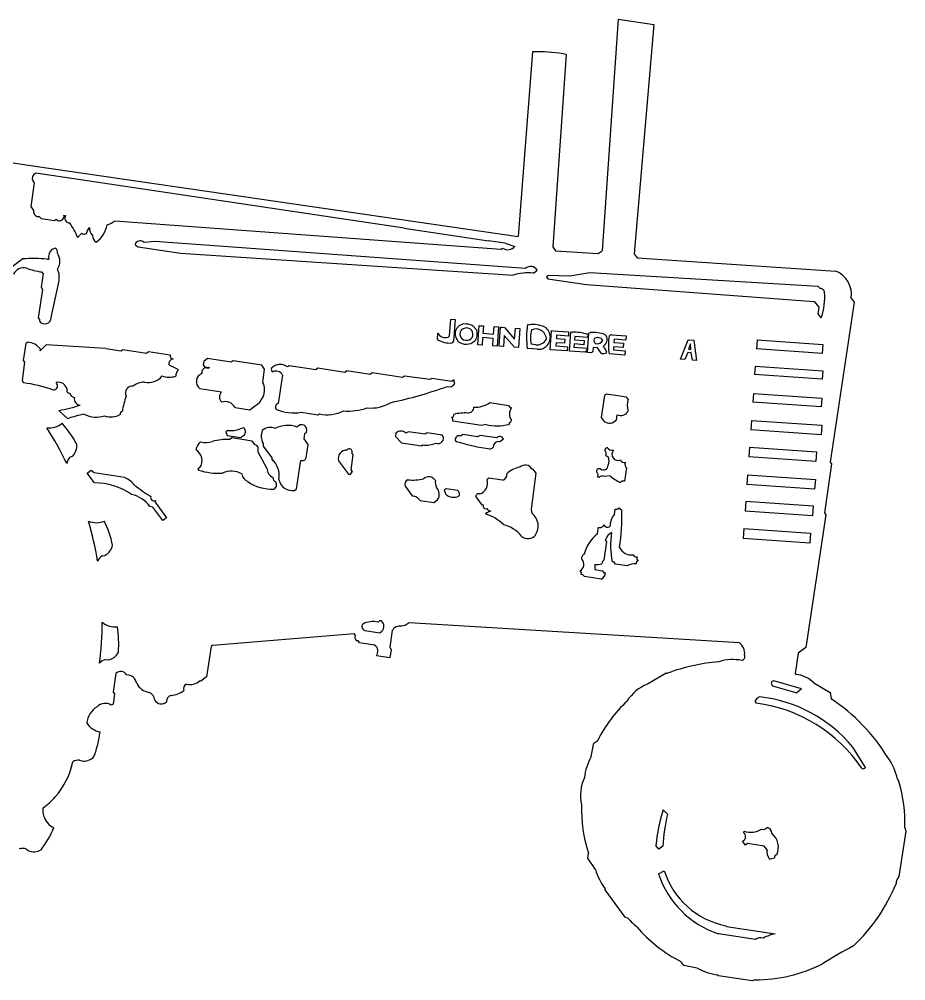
# Model space of a CAD drawing. Extents: x 0.1 to 25, y 0.1 to 17.9.
# Drawn here: x 10.63 to 24.96, y 0.33 to 15.87 of the extents above; entities that cross this region are included whole.
import ezdxf

# ---------------------------------------------------------------- set-up
doc = ezdxf.new("R2010")
doc.units = 0
doc.header["$MEASUREMENT"] = 0
doc.linetypes.add('SOLID', pattern=[0])
doc.layers.add('1', color=1, linetype='SOLID')

msp = doc.modelspace()

# ---------------------------------------------------------------- linework, layer by layer
at = {"layer": '1', "color": 0, "linetype": 'SOLID'}
for p, q in [((20.305238, 15.87378), (20.046595, 12.132204)), ((20.305238, 15.87378), (20.886074, 15.787034)), ((20.886074, 15.787034), (20.568046, 12.08189)), ((18.924666, 15.344722), (18.690935, 12.362228)), ((18.998872, 15.346965), (18.924666, 15.344723)), ((19.469527, 15.301204), (19.250206, 12.196012)), ((8.7621, 13.817495), (10.883158, 13.500724)), ((10.893822, 13.387562), (10.862833, 13.364626)), ((10.883158, 13.500723), (18.690935, 12.362228)), ((16.848706, 12.498226), (10.893822, 13.387562)), ((10.866193, 13.228929), (10.813479, 12.849593)), ((10.813479, 12.849593), (10.859675, 12.781003)), ((10.859675, 12.781003), (10.855648, 12.754041)), ((10.95031, 12.684775), (10.983517, 12.652252)), ((10.983517, 12.652252), (11.196651, 12.620421)), ((11.196651, 12.620421), (11.223212, 12.640081)), ((11.348854, 12.707946), (11.375817, 12.703919)), ((18.410364, 12.15343), (12.173315, 12.612381)), ((11.727483, 12.45714), (11.763782, 12.506846)), ((16.848706, 12.498225), (18.21353, 12.294395)), ((12.818226, 12.279507), (12.645145, 12.264963)), ((18.809185, 11.844479), (12.818226, 12.279507)), ((18.480587, 12.254511), (18.21353, 12.294395)), ((11.212535, 12.173088), (11.154583, 12.154179)), ((12.50483, 12.257041), (12.500803, 12.230079)), ((12.500803, 12.230079), (12.550702, 12.195062)), ((12.550702, 12.195062), (13.231186, 12.093435)), ((18.410363, 12.153431), (18.437118, 12.174373)), ((18.480588, 12.254512), (18.639622, 12.203208)), ((19.250206, 12.196012), (19.297169, 12.132558)), ((19.29717, 12.132558), (19.984617, 12.086331)), ((19.984617, 12.08633), (20.046594, 12.132204)), ((10.686732, 12.000913), (10.468331, 11.839269)), ((13.231186, 12.093435), (18.607824, 11.735419)), ((20.568047, 12.08189), (20.613919, 12.019912)), ((20.613919, 12.019912), (23.823778, 11.804359)), ((11.270506, 11.761471), (11.246002, 11.834696)), ((18.937229, 11.770229), (18.999207, 11.8161)), ((11.012718, 11.757967), (10.980888, 11.544835)), ((10.988499, 11.789148), (11.012718, 11.757967)), ((11.269939, 11.643424), (11.270506, 11.761471)), ((19.181176, 11.733796), (19.149995, 11.709575)), ((19.149995, 11.709575), (19.172931, 11.678587)), ((19.172931, 11.678587), (19.798206, 11.585204)), ((19.527363, 11.722784), (19.181176, 11.733796)), ((19.849535, 11.774432), (19.527364, 11.722784)), ((23.542396, 11.554992), (19.849535, 11.774432)), ((11.00229, 11.503574), (10.934027, 11.046493)), ((10.980888, 11.544835), (11.00229, 11.503574)), ((11.142833, 11.055999), (11.269939, 11.643424)), ((19.798206, 11.585205), (23.477527, 11.313978)), ((23.575412, 11.521185), (23.542396, 11.554991)), ((24.074339, 11.363981), (24.120017, 11.300718)), ((23.477526, 11.313978), (23.552561, 11.218769)), ((23.552561, 11.218769), (23.536454, 11.110917)), ((24.120017, 11.300718), (23.734216, 8.717443)), ((10.934027, 11.046493), (10.954971, 11.01974)), ((23.536454, 11.110917), (23.582134, 11.047654)), ((23.582134, 11.047654), (23.597083, 11.059861)), ((10.954971, 11.01974), (10.953703, 10.993678)), ((17.579027, 10.758488), (17.600664, 11.024891)), ((17.600664, 11.024891), (17.670331, 11.019718)), ((17.670331, 11.019718), (17.645495, 10.664541)), ((17.954657, 10.92571), (18.02203, 10.85137)), ((18.039685, 10.613267), (18.06134, 10.922949)), ((18.06134, 10.922949), (18.08735, 10.92113)), ((18.08735, 10.92113), (18.13043, 10.918118)), ((18.13043, 10.918118), (18.122018, 10.797821)), ((18.293521, 10.785829), (18.301933, 10.906125)), ((18.301933, 10.906125), (18.371022, 10.901294)), ((18.371022, 10.901294), (18.349367, 10.591612)), ((18.384318, 10.589168), (18.405973, 10.89885)), ((18.405973, 10.89885), (18.431171, 10.897088)), ((18.431171, 10.897088), (18.469373, 10.894417)), ((18.469373, 10.894417), (18.634246, 10.705839)), ((18.634246, 10.705839), (18.646566, 10.882026)), ((18.646566, 10.882026), (18.715656, 10.877195)), ((18.840783, 10.937872), (18.866793, 10.936053)), ((17.38812, 10.698345), (17.395072, 10.797771)), ((18.117186, 10.728732), (18.108774, 10.608436)), ((18.28869, 10.716739), (18.117186, 10.728732)), ((18.122018, 10.797821), (18.293521, 10.785829)), ((18.464985, 10.761587), (18.452595, 10.584393)), ((18.629788, 10.572003), (18.464985, 10.761587)), ((18.715656, 10.877195), (18.694001, 10.567513)), ((18.912319, 10.858707), (18.94372, 10.864528)), ((19.210138, 10.531421), (19.231793, 10.841103)), ((19.231793, 10.841103), (19.257803, 10.839284)), ((19.257803, 10.839284), (19.507337, 10.821835)), ((19.313177, 10.766802), (19.309539, 10.714782)), ((19.502562, 10.753559), (19.313177, 10.766802)), ((19.507337, 10.821835), (19.502562, 10.753559)), ((19.51982, 10.509766), (19.541475, 10.819448)), ((19.541475, 10.819448), (19.567485, 10.817629)), ((19.60579, 10.74634), (19.602152, 10.69432)), ((19.812245, 10.731904), (19.60579, 10.74634)), ((19.815484, 10.778234), (19.812245, 10.731904)), ((19.812433, 10.489304), (19.834088, 10.798986)), ((19.834088, 10.798986), (19.86122, 10.813211)), ((20.204731, 10.773068), (20.437196, 10.756813)), ((20.437196, 10.756813), (20.432422, 10.688537)), ((10.732927, 10.631566), (10.692276, 10.359372)), ((10.763917, 10.654502), (10.732927, 10.631566)), ((11.063073, 10.609824), (10.964793, 10.514244)), ((12.025478, 10.550097), (11.063073, 10.609824)), ((18.108774, 10.608436), (18.039685, 10.613267)), ((18.280278, 10.596443), (18.28869, 10.716739)), ((18.349367, 10.591612), (18.280278, 10.596443)), ((18.452595, 10.584393), (18.384318, 10.589168)), ((18.694001, 10.567513), (18.629788, 10.572003)), ((18.975515, 10.610259), (18.903837, 10.622311)), ((19.304708, 10.645692), (19.301127, 10.594485)), ((19.301127, 10.594485), (19.490513, 10.581242)), ((19.442074, 10.636087), (19.304708, 10.645692)), ((19.309539, 10.714782), (19.446905, 10.705176)), ((19.446905, 10.705176), (19.442074, 10.636087)), ((19.490513, 10.581242), (19.485682, 10.512153)), ((19.597321, 10.625231), (19.59374, 10.574024)), ((19.59374, 10.574024), (19.800195, 10.559587)), ((19.752568, 10.614375), (19.597321, 10.625231)), ((19.602152, 10.69432), (19.7574, 10.683464)), ((19.7574, 10.683464), (19.752568, 10.614375)), ((19.904568, 10.568746), (19.900183, 10.506038)), ((19.972871, 10.56397), (19.904568, 10.568746)), ((20.079189, 10.601337), (20.064933, 10.584364)), ((20.234567, 10.58067), (20.230986, 10.529463)), ((20.389002, 10.569871), (20.234567, 10.58067)), ((20.243036, 10.70178), (20.239398, 10.64976)), ((20.239398, 10.64976), (20.393833, 10.63896)), ((20.432422, 10.688537), (20.243036, 10.70178)), ((20.393833, 10.63896), (20.389002, 10.569871)), ((21.316548, 10.379267), (21.4399, 10.694197)), ((21.4399, 10.694198), (21.529135, 10.687251)), ((21.476399, 10.630183), (21.446857, 10.541115)), ((21.482711, 10.538607), (21.476399, 10.630182)), ((21.529136, 10.687251), (21.575516, 10.360447)), ((22.553286, 10.691929), (22.543105, 10.546336)), ((10.964793, 10.514244), (10.96882, 10.541207)), ((12.025478, 10.550097), (12.271971, 10.513284)), ((12.271971, 10.513284), (12.302961, 10.53622)), ((12.302961, 10.53622), (12.684289, 10.479271)), ((12.684289, 10.479271), (12.715278, 10.502207)), ((12.715278, 10.502207), (13.06836, 10.449475)), ((13.06836, 10.449475), (13.064333, 10.422513)), ((13.064333, 10.422513), (13.073204, 10.402812)), ((19.00007, 10.543687), (18.836502, 10.555125)), ((19.485682, 10.512153), (19.210138, 10.531421)), ((19.773418, 10.492032), (19.51982, 10.509766)), ((19.876645, 10.484814), (19.812433, 10.489304)), ((19.900183, 10.506038), (19.876645, 10.484814)), ((20.03677, 10.473617), (19.972871, 10.56397)), ((20.415541, 10.447131), (20.161943, 10.464864)), ((20.230986, 10.529463), (20.420372, 10.51622)), ((20.420372, 10.51622), (20.415541, 10.447131)), ((21.434537, 10.486166), (21.385748, 10.374423)), ((21.486561, 10.482528), (21.434537, 10.486165)), ((21.446857, 10.541114), (21.482712, 10.538607)), ((21.510136, 10.365019), (21.486561, 10.482528)), ((10.711935, 10.332809), (10.671301, 10.034361)), ((10.692276, 10.359372), (10.711935, 10.332809)), ((13.608721, 10.341211), (13.600668, 10.287286)), ((13.600668, 10.287286), (13.623604, 10.256296)), ((13.670892, 10.388365), (13.608721, 10.341211)), ((13.623604, 10.256296), (13.704491, 10.244215)), ((14.05222, 10.331416), (13.670892, 10.388365)), ((14.083209, 10.354353), (14.05222, 10.331416)), ((14.545426, 10.285323), (14.083209, 10.354353)), ((14.590339, 10.216924), (14.545426, 10.285323)), ((14.988733, 10.274244), (14.960886, 10.254776)), ((15.422703, 10.209432), (14.988733, 10.274244)), ((21.385749, 10.374423), (21.316548, 10.379267)), ((21.575517, 10.360447), (21.510135, 10.365019)), ((22.523718, 10.269081), (22.514086, 10.131338)), ((13.704491, 10.244215), (13.682932, 10.231685)), ((14.561977, 10.000648), (14.590339, 10.216924)), ((14.882208, 10.123457), (14.813178, 9.66124)), ((15.454975, 10.232177), (15.422703, 10.209432)), ((15.89023, 10.167173), (15.454975, 10.232177)), ((15.921219, 10.190109), (15.89023, 10.167173)), ((16.301263, 10.133351), (15.921219, 10.190109)), ((16.332444, 10.157571), (16.301263, 10.133351)), ((16.822906, 10.084323), (16.332444, 10.157571)), ((16.853896, 10.107259), (16.822906, 10.084323)), ((17.265331, 10.049749), (16.853896, 10.107259)), ((10.671301, 10.034361), (10.693469, 9.998236)), ((11.234606, 9.983049), (11.223167, 10.003132)), ((14.581636, 9.974084), (14.561977, 10.000648)), ((17.298313, 10.068451), (17.265331, 10.049749)), ((17.619296, 10.020514), (17.298313, 10.068451)), ((17.650286, 10.043449), (17.619296, 10.020514)), ((17.669195, 9.985497), (17.650286, 10.043449)), ((13.543718, 9.905956), (13.896799, 9.853225)), ((20.0868, 9.791135), (20.034069, 9.438052)), ((20.11779, 9.814071), (20.0868, 9.791135)), ((20.443909, 9.765366), (20.11779, 9.814071)), ((22.49275, 9.826221), (22.482981, 9.686514)), ((18.234912, 9.677873), (18.534068, 9.633195)), ((20.466843, 9.734377), (20.443909, 9.765366)), ((14.114762, 9.598849), (14.353573, 9.563184)), ((14.353573, 9.563184), (14.431784, 9.62107)), ((15.182234, 9.522118), (15.453146, 9.481659)), ((15.453146, 9.481659), (15.477847, 9.497659)), ((17.648988, 9.463486), (17.651347, 9.488073)), ((18.534068, 9.633195), (18.557002, 9.602206)), ((18.557002, 9.602206), (18.583965, 9.598179)), ((20.279299, 9.401428), (20.29138, 9.482316)), ((17.614856, 9.437082), (17.635841, 9.445762)), ((17.63348, 9.421175), (17.614856, 9.437082)), ((17.635048, 9.378938), (17.63348, 9.421175)), ((18.097263, 9.309908), (17.635048, 9.378938)), ((17.635841, 9.445762), (17.648988, 9.463486)), ((18.547532, 9.354232), (18.543314, 9.325986)), ((20.034069, 9.438052), (20.079749, 9.37479)), ((22.46229, 9.39062), (22.45156, 9.237178)), ((13.997467, 9.226533), (13.966477, 9.203597)), ((13.966477, 9.203597), (13.985387, 9.145646)), ((14.254971, 9.272081), (14.195735, 9.253364)), ((15.232577, 9.094578), (15.24138, 9.179892)), ((15.24138, 9.179892), (15.27237, 9.202828)), ((16.715836, 9.182826), (16.70759, 9.127616)), ((16.919047, 9.207605), (16.877786, 9.186203)), ((17.186107, 9.167721), (16.919047, 9.207605)), ((17.222232, 9.189889), (17.186107, 9.167721)), ((17.462327, 9.154032), (17.222232, 9.189889)), ((18.172617, 9.322282), (18.097263, 9.309908)), ((13.985387, 9.145646), (14.203655, 9.113048)), ((14.06353, 9.106411), (14.03235, 9.082191)), ((14.392927, 9.05328), (14.06353, 9.106411)), ((14.203655, 9.113048), (14.265634, 9.158919)), ((14.440466, 8.993677), (14.392927, 9.05328)), ((14.567483, 9.018022), (14.571427, 8.974118)), ((15.298433, 8.999426), (15.232577, 9.094578)), ((16.70759, 9.127616), (16.804644, 9.03043)), ((16.804644, 9.03043), (17.130765, 8.981726)), ((17.671258, 9.067702), (17.69502, 9.051027)), ((17.796691, 9.160538), (17.769938, 9.139594)), ((18.035503, 9.124872), (17.796691, 9.160538)), ((18.078049, 9.146081), (18.035503, 9.124872)), ((18.343821, 9.106389), (18.078049, 9.146081)), ((18.390787, 9.042935), (18.452957, 9.09009)), ((14.469612, 8.986699), (14.440466, 8.993677)), ((14.486513, 8.959236), (14.469612, 8.986699)), ((14.488364, 8.874955), (14.486513, 8.959236)), ((14.629557, 8.616293), (14.488364, 8.874955)), ((14.571427, 8.974118), (14.710134, 8.786707)), ((15.266794, 8.787577), (15.298433, 8.999426)), ((16.02479, 8.835819), (16.007124, 8.858146)), ((17.130765, 8.981726), (17.148473, 8.994832)), ((22.431871, 8.955607), (22.420976, 8.799811)), ((14.710134, 8.786707), (14.708543, 8.767255)), ((15.107347, 8.282423), (15.176377, 8.744639)), ((15.786963, 8.737456), (15.948606, 8.519054)), ((15.992211, 8.591296), (16.02479, 8.835819)), ((20.146424, 8.80174), (20.107773, 8.815388)), ((23.734216, 8.717443), (23.758435, 8.686262)), ((11.726267, 8.537984), (11.78953, 8.583664)), ((11.78953, 8.583664), (11.839429, 8.548648)), ((11.839429, 8.548648), (12.328607, 8.475591)), ((13.546976, 8.627027), (13.515986, 8.604091)), ((13.515986, 8.604091), (13.526717, 8.588049)), ((15.976853, 8.514835), (16.011869, 8.564734)), ((16.011869, 8.564734), (15.992211, 8.591296)), ((18.936368, 8.600498), (18.913258, 8.60395)), ((18.98224, 8.538519), (18.936368, 8.600498)), ((20.439762, 8.621423), (20.407931, 8.40829)), ((23.758435, 8.686262), (23.640701, 7.897926)), ((11.842039, 8.381562), (11.726267, 8.537984)), ((12.328607, 8.475591), (12.339529, 8.460835)), ((14.742852, 8.416925), (14.731071, 8.469875)), ((15.948606, 8.519054), (15.976853, 8.514835)), ((18.21926, 8.456894), (18.18827, 8.433958)), ((18.437528, 8.424297), (18.21926, 8.456894)), ((18.904363, 7.955556), (18.98224, 8.538519)), ((19.998356, 8.469458), (19.972677, 8.473293)), ((20.177151, 8.495991), (20.085839, 8.483957)), ((22.40093, 8.513138), (22.390008, 8.35695)), ((15.076358, 8.259487), (15.107347, 8.282423)), ((16.866078, 8.325593), (16.980564, 8.169362)), ((17.526561, 8.283393), (17.495571, 8.260457)), ((17.495571, 8.260457), (17.514289, 8.201221)), ((17.716583, 8.255014), (17.526561, 8.283393)), ((12.828318, 8.095133), (12.824291, 8.068169)), ((16.980564, 8.169362), (17.007527, 8.165335)), ((17.108608, 8.095112), (17.326877, 8.062515)), ((17.326877, 8.062515), (17.388856, 8.108386)), ((18.007496, 8.155128), (18.100523, 8.030978)), ((22.371074, 8.086171), (22.359795, 7.924881)), ((12.788332, 7.985598), (12.734983, 7.997503)), ((12.9467, 7.771624), (12.788332, 7.985598)), ((12.824291, 8.068169), (13.008678, 7.817496)), ((18.100523, 8.030978), (18.127486, 8.026951)), ((18.127486, 8.026951), (18.123267, 7.998704)), ((18.916219, 7.88553), (18.904363, 7.955556)), ((20.245933, 7.877266), (20.258013, 7.958155)), ((20.315965, 7.977064), (20.367147, 7.941856)), ((13.008678, 7.817496), (12.9467, 7.771624)), ((23.663637, 7.866937), (23.342839, 5.718915)), ((23.640701, 7.897926), (23.663637, 7.866937)), ((19.97474, 7.555498), (19.991039, 7.664633)), ((22.340298, 7.646057), (22.32891, 7.483197)), ((20.138217, 7.531739), (20.098758, 7.454284)), ((20.201255, 7.578109), (20.138217, 7.531739)), ((20.118417, 7.427722), (20.077782, 7.129275)), ((20.098758, 7.454284), (20.118417, 7.427722)), ((19.930916, 7.059966), (19.930689, 6.979296)), ((20.05398, 7.110516), (20.041809, 7.072956)), ((20.077782, 7.129275), (20.05398, 7.110516)), ((20.241359, 7.099595), (20.213113, 7.103813)), ((20.264103, 7.067322), (20.241359, 7.099595)), ((20.454125, 7.038943), (20.264103, 7.067322)), ((19.714273, 6.927612), (19.691337, 6.958601)), ((19.710247, 6.900649), (19.714273, 6.927612)), ((19.737208, 6.896622), (19.710247, 6.900649)), ((19.761428, 6.865441), (19.737208, 6.896622)), ((20.032337, 6.824982), (19.761428, 6.865441)), ((19.930689, 6.979296), (20.052662, 6.96108)), ((20.052662, 6.96108), (20.076692, 6.928614)), ((20.076692, 6.928614), (20.103654, 6.924588)), ((16.863345, 6.074942), (16.809112, 6.063353)), ((16.93046, 6.120047), (16.863345, 6.074942)), ((16.061321, 5.916456), (16.038385, 5.947445)), ((16.211118, 5.996423), (16.456351, 5.959799)), ((16.456351, 5.959799), (16.487338, 5.982735)), ((16.65574, 5.994378), (16.615856, 5.72732)), ((13.758071, 5.760347), (13.727083, 5.73741)), ((16.102974, 5.82623), (16.076012, 5.830257)), ((16.12591, 5.795241), (16.102974, 5.82623)), ((16.371143, 5.758616), (16.12591, 5.795241)), ((13.727083, 5.73741), (13.653834, 5.246948)), ((16.615856, 5.72732), (16.638542, 5.685867)), ((16.638542, 5.685867), (16.618984, 5.554906)), ((23.217408, 5.626079), (23.168704, 5.29996)), ((23.342839, 5.718915), (23.217408, 5.626079)), ((16.618984, 5.554906), (16.400714, 5.587504)), ((12.187624, 5.299224), (12.142946, 5.000066)), ((21.085139, 5.305302), (20.780344, 5.127685)), ((21.085139, 5.305302), (21.106255, 5.306087)), ((23.168704, 5.29996), (23.180908, 5.285011)), ((13.559582, 5.178331), (13.546742, 5.180249)), ((13.653834, 5.246948), (13.559582, 5.178331)), ((22.782548, 5.136563), (22.800948, 5.102683)), ((23.272645, 5.049662), (22.824537, 5.182347)), ((23.469019, 5.14879), (23.734418, 4.992336)), ((12.142946, 5.000066), (12.167165, 4.968886)), ((22.800948, 5.102683), (23.196777, 4.985478)), ((23.272646, 5.049662), (23.196776, 4.985478)), ((23.734418, 4.992336), (23.752436, 4.889534)), ((12.167165, 4.968886), (12.142813, 4.805826)), ((22.556228, 4.903279), (22.517535, 4.854678)), ((22.517535, 4.854678), (22.538254, 4.822163)), ((22.59001, 4.923716), (22.556228, 4.903279)), ((12.142813, 4.805826), (12.114966, 4.786359)), ((19.914513, 4.17281), (19.977966, 4.219773)), ((24.307698, 3.782533), (24.098541, 4.110768)), ((21.103348, 3.027898), (21.034402, 3.094233)), ((24.940676, 2.803953), (24.956691, 2.752995)), ((22.339594, 2.727763), (22.343621, 2.754725)), ((24.956691, 2.752995), (24.84701, 2.018585)), ((20.965897, 2.45908), (20.918932, 2.522535)), ((21.028835, 2.511372), (20.965897, 2.45908)), ((22.319269, 2.591666), (22.350258, 2.614602)), ((22.366234, 2.528211), (22.319269, 2.591666)), ((22.397223, 2.551147), (22.366234, 2.528211)), ((22.669417, 2.510496), (22.397223, 2.551147)), ((22.715289, 2.448517), (22.669417, 2.510496)), ((20.959723, 2.062268), (21.053287, 2.112636)), ((22.527108, 1.003917), (21.928794, 1.093273)), ((22.046756, 1.223976), (22.058061, 1.211787)), ((22.058061, 1.211787), (22.846398, 1.094052))]:
    msp.add_line(p, q, dxfattribs=at)
at = {"layer": '1', "color": 5, "linetype": 'SOLID'}
for p, q in [((11.076114, 11.997889), (11.103076, 11.993859)), ((22.553286, 10.691929), (23.615653, 10.617641)), ((23.615653, 10.617641), (23.605472, 10.472048)), ((23.605472, 10.472048), (22.543105, 10.546336)), ((22.523718, 10.269082), (23.616106, 10.192694)), ((23.606474, 10.05495), (22.514086, 10.131338)), ((23.616106, 10.192694), (23.606474, 10.05495)), ((22.49275, 9.826221), (23.600835, 9.748736)), ((23.591066, 9.609029), (22.482981, 9.686514)), ((23.600835, 9.748736), (23.591066, 9.609029)), ((11.266014, 9.551772), (11.412776, 9.418285)), ((22.46229, 9.39062), (23.600592, 9.311022)), ((23.589863, 9.15758), (22.45156, 9.237178)), ((23.600592, 9.311022), (23.589863, 9.15758)), ((22.431871, 8.955607), (23.512485, 8.880043)), ((23.512485, 8.880043), (23.501591, 8.724247)), ((11.446443, 8.794743), (11.481595, 8.812171)), ((23.501591, 8.724247), (22.420976, 8.799811)), ((22.40093, 8.513138), (23.494888, 8.436641)), ((23.494888, 8.436641), (23.483966, 8.280453)), ((23.483966, 8.280453), (22.390008, 8.35695)), ((22.371074, 8.086171), (23.460518, 8.00999)), ((23.460518, 8.00999), (23.44924, 7.848699)), ((23.44924, 7.848699), (22.359795, 7.924881)), ((22.340298, 7.646057), (23.419147, 7.570616)), ((23.407759, 7.407757), (22.32891, 7.483197)), ((23.419147, 7.570616), (23.407759, 7.407757)), ((11.970035, 7.20141), (12.008673, 7.20823)), ((22.270038, 5.795129), (16.93046, 6.120047)), ((13.758071, 5.760346), (16.038385, 5.947445)), ((12.023523, 5.525107), (12.062518, 5.520764)), ((19.873121, 3.957167), (19.914513, 4.17281)), ((11.602576, 3.901636), (11.638767, 3.886483)), ((24.822124, 3.592137), (24.842433, 3.552352)), ((10.741295, 2.462521), (10.771751, 2.437786)), ((19.818069, 2.315266), (19.82973, 2.393343)), ((19.941283, 2.133514), (19.818069, 2.315266)), ((20.095228, 1.803312), (20.098711, 1.820426)), ((20.422679, 1.360883), (20.095228, 1.803312)), ((20.466948, 1.34035), (20.422679, 1.360883)), ((21.369287, 0.581654), (21.322323, 0.645108)), ((21.58493, 0.540262), (21.369287, 0.581654)), ((21.927273, 0.415629), (21.917635, 0.430194)), ((22.471661, 0.334327), (21.927273, 0.415629)), ((22.517483, 0.351111), (22.471661, 0.334327))]:
    msp.add_line(p, q, dxfattribs=at)
at = {"layer": '1', "color": 0, "linetype": 'SOLID'}
for centre, radius, start, end in [((19.037052, 13.296453), 2.050869, 77.826437, 91.066719), ((10.932365, 13.298458), 0.095984, 136.420275, 226.416685), ((10.937613, 12.76674), 0.082942, 188.807075, 278.806162), ((11.276779, 12.691148), 0.074008, 223.631682, 373.121273), ((11.438881, 12.660374), 0.076637, 145.375077, 272.244406), ((10.116889, 16.526569), 4.421511, 295.882024, 297.716432), ((10.349377, 11.83995), 1.321695, 22.285956, 34.249507), ((11.676038, 12.451039), 0.051805, 223.629005, 366.76014), ((11.926273, 12.492422), 0.163131, 174.927434, 224.612917), ((11.615212, 12.629056), 0.439192, 305.055897, 349.440089), ((11.815592, 12.190546), 0.28611, 128.230021, 148.23224), ((11.956286, 12.385869), 0.146359, 183.139466, 232.640726), ((12.578787, 12.193522), 0.097505, 47.112441, 139.32899), ((11.292966, 12.021286), 0.19186, 136.159348, 188.218596), ((11.160839, 12.107936), 0.08317, 348.391371, 411.569514), ((18.521649, 12.306225), 0.156622, 237.33602, 318.87212), ((10.856015, 8.728651), 3.276638, 86.148423, 92.961437), ((11.055783, 11.960236), 0.227911, 326.576403, 395.073733), ((11.159585, 12.990698), 1.213669, 249.928532, 261.89627), ((18.894053, 11.762058), 0.118228, 27.199881, 135.889098), ((18.844098, 11.075537), 0.700907, 82.36444, 109.700152), ((23.670638, 11.425759), 0.4084, -8.661952, 67.977026), ((23.576644, 11.454717), 0.066478, 1.059437, 91.061611), ((22.656634, 11.369865), 0.990225, 341.756034, 364.987136), ((11.038999, 11.052971), 0.10388, 214.805056, 361.674272), ((17.846619, 10.783197), 0.098181, 96.590942, 268.828737), ((17.823811, 10.563028), 0.385564, 70.161874, 91.700745), ((17.861029, 10.783879), 0.100154, -99.071199, 104.490855), ((20.456142, 10.728406), 1.628883, 172.611647, 186.106705), ((19.018706, 10.735276), 0.192997, -57.821173, 57.829488), ((17.830951, 10.793671), 0.199601, -36.327685, 16.802407), ((19.293399, 10.726682), 0.403301, 160.891433, 194.998451), ((18.977932, 10.698449), 0.169566, 2.135265, 101.639954), ((19.579432, 10.092544), 0.725183, 71.003731, 90.943987), ((19.870622, 10.040885), 0.772383, 73.302097, 90.697506), ((19.981376, 10.632054), 0.096026, 32.276001, 129.267239), ((21.120603, 10.615555), 0.970431, 171.789975, 188.933159), ((20.19977, 10.722731), 0.050581, 84.370521, 141.621149), ((10.742857, 10.374471), 0.280821, 36.423205, 85.699205), ((17.853594, 10.82662), 0.204814, 228.821553, 312.421737), ((18.988565, 10.790059), 0.180269, 265.848473, 331.761985), ((19.974323, 10.682157), 0.058941, 155.715856, 236.935082), ((19.967867, 10.74018), 0.110451, 256.54427, 329.022585), ((19.949291, 10.446143), 0.180218, 13.66737, 50.082671), ((19.751778, 10.539694), 0.052344, -65.580646, 22.33606), ((20.065689, 10.567592), 0.098324, 252.895043, 306.668122), ((13.129663, 10.301843), 0.087032, 100.212247, 190.209695), ((12.220596, 8.463299), 2.000441, 60.718478, 65.693653), ((13.107017, 10.43078), 0.04388, 219.595942, 279.46395), ((14.84452, 10.098067), 0.195189, 53.403847, 135.853526), ((12.717098, 10.279007), 0.276496, 256.446909, 321.919607), ((13.054624, 10.486513), 0.396593, 252.405073, 284.773131), ((13.313966, 10.099367), 0.158256, 136.582656, 178.675128), ((13.62848, 10.017797), 0.140332, 111.997896, 232.842506), ((13.652367, 10.160488), 0.077481, 66.766204, 189.343607), ((14.743435, 10.213748), 0.043927, 152.535779, 242.535795), ((14.776898, 10.06929), 0.118374, 27.184028, 116.989384), ((10.361462, 7.516921), 2.503428, 71.181399, 82.37893), ((11.256518, 9.858428), 0.148497, 13.416614, 102.978487), ((12.672775, 9.6467), 0.364086, 93.223714, 125.544452), ((14.280116, 9.893765), 0.312035, 299.082022, 374.916308), ((17.57557, 10.044374), 0.110599, 252.748669, 327.835924), ((11.436218, 9.871914), 0.040906, 149.652646, 277.635078), ((11.529653, 9.853395), 0.090714, 194.051349, 264.345531), ((12.451809, 9.833658), 0.109681, 85.130001, 207.520584), ((13.981647, 9.770986), 0.118162, 135.894596, 225.89535), ((15.235259, 16.332185), 6.797104, 281.910244, 289.845486), ((11.024593, 11.239224), 1.704634, 278.141964, 290.173489), ((11.61307, 9.735547), 0.096384, 163.375808, 269.636756), ((13.494293, 9.366501), 1.213463, 159.927273, 171.898064), ((13.953858, 9.511113), 0.183299, 28.614598, 107.280188), ((14.82344, 9.607166), 0.055039, 100.744974, 227.077233), ((16.316958, 10.198868), 0.608981, 263.887915, 301.819436), ((18.008988, 9.991342), 0.386398, 264.932033, 305.780918), ((20.808678, 9.637024), 0.355427, 164.103595, 195.818715), ((12.016607, 7.748279), 1.77582, 101.113736, 109.87871), ((11.872125, 9.883758), 0.439945, 243.279012, 287.776611), ((12.107834, 9.758608), 0.310793, 250.959669, 298.836983), ((12.302044, 9.493576), 0.044894, 101.695409, 189.260299), ((15.059603, 10.213219), 0.701896, 247.053849, 280.062087), ((15.609659, 10.046287), 0.564241, 256.490329, 297.428553), ((15.954831, 10.41654), 0.875227, 264.409824, 289.856715), ((17.836754, 8.736603), 0.774005, 87.065052, 103.859541), ((17.877945, 9.606489), 0.09691, 269.077329, 359.979402), ((18.725383, 9.496336), 0.174273, 144.240391, 215.651965), ((20.350301, 9.598669), 0.130422, 243.142145, 333.14044), ((18.349872, 10.134192), 0.831034, 257.684454, 283.460369), ((18.542126, 9.395535), 0.041655, 277.457782, 358.932561), ((20.166197, 9.487034), 0.141675, 232.397274, 323.00728), ((14.036062, 9.687312), 0.462393, 265.21217, 290.201301), ((14.203722, 9.210169), 0.080371, 320.38276, 410.383794), ((14.788837, 9.137259), 0.251425, 158.98987, 208.310103), ((14.682239, 9.086711), 0.190281, 65.104665, 132.320618), ((14.964828, 8.887949), 0.422976, 68.833538, 118.601913), ((15.190106, 9.233158), 0.087677, 339.761536, 505.841575), ((16.79851, 9.102984), 0.114936, 46.390008, 135.997097), ((13.816367, 8.802142), 0.35639, 137.400598, 161.450497), ((13.637239, 9.393362), 0.359747, 256.625966, 287.954388), ((14.010266, 7.968297), 1.114113, 88.864188, 103.608255), ((17.204678, 9.374496), 0.383801, 261.579093, 293.897209), ((17.398197, 9.09903), 0.084484, 243.237685, 400.617825), ((17.74474, 9.07051), 0.073536, 69.961578, 182.189489), ((18.781834, 12.585989), 3.69826, 252.910108, 261.489983), ((18.366997, 8.975921), 0.071111, 70.454957, 159.106065), ((18.394085, 9.06918), 0.062476, 19.554275, 143.590606), ((13.383576, 8.740613), 0.199, -34.804282, 61.512621), ((15.920099, 8.773357), 0.137891, 88.180698, 195.091115), ((15.963229, 8.887731), 0.045294, 59.96826, 148.81993), ((15.942507, 8.875883), 0.067007, 344.650968, 409.643483), ((18.231142, 8.997868), 0.069504, 272.81582, 362.815829), ((20.137529, 8.907318), 0.043949, 102.646595, 189.440138), ((20.045774, 8.84889), 0.070471, 331.614569, 406.621466), ((20.222863, 9.031588), 0.125062, 220.599829, 274.655623), ((20.303751, 8.840069), 0.097341, 136.610346, 294.197713), ((14.456992, 8.493328), 0.371906, -8.832731, 47.438394), ((15.200356, 8.810693), 0.070271, 250.047302, 341.134848), ((20.011625, 8.736037), 0.149959, 332.506865, 385.985443), ((20.411874, 8.787457), 0.077222, 207.933216, 280.272822), ((20.495407, 8.676278), 0.078136, 153.228852, 224.590374), ((13.852135, 9.567869), 1.032445, 251.627617, 273.300282), ((14.05797, 8.234237), 0.336422, 60.000844, 115.795686), ((14.789881, 8.61905), 0.160349, 180.985805, 248.483817), ((18.774503, 8.263716), 0.373662, 98.681834, 135.551724), ((18.805152, 8.547724), 0.121853, 27.479048, 135.608135), ((20.000222, 8.568344), 0.042407, 60.275345, 208.266734), ((19.934845, 8.506471), 0.050319, 318.749935, 416.15223), ((12.159837, 8.067503), 0.432434, 39.909023, 65.446946), ((14.384127, 8.547017), 0.159396, 187.725173, 245.964673), ((14.71023, 8.971912), 0.69162, 235.571536, 272.982186), ((14.710209, 8.348227), 0.07606, 298.252974, 424.583975), ((15.038798, 8.473796), 0.217575, 189.940941, 279.940602), ((16.940266, 8.356515), 0.080374, 112.630098, 202.626672), ((16.990044, 9.091974), 0.666179, 263.041727, 284.899872), ((17.24519, 8.354513), 0.125642, 31.212798, 131.876816), ((17.54916, 8.390062), 0.198724, 171.505895, 204.713738), ((18.014939, 8.376497), 0.182608, -72.560581, 18.340911), ((18.420896, 8.510785), 0.088073, -79.114476, 9.536913), ((20.051673, 8.418913), 0.073471, 62.28812, 136.523377), ((20.589738, 8.945559), 0.610196, 227.45618, 246.035358), ((20.391132, 8.345425), 0.06507, 75.038704, 139.176318), ((11.835085, 7.316522), 1.065063, 55.15868, 89.625929), ((13.882408, 10.05493), 2.204217, 230.87589, 239.213485), ((17.266387, 8.196242), 0.150723, 324.345198, 407.281494), ((17.68083, 8.204569), 0.06183, 324.67149, 414.672135), ((12.365471, 7.756423), 0.441202, 33.121577, 79.805138), ((12.803929, 8.142418), 0.053204, 159.179176, 297.283893), ((16.932686, 7.949748), 0.228208, 39.5667, 70.855589), ((17.646591, 8.343808), 0.194512, 227.142618, 295.801626), ((18.049991, 8.163661), 0.043344, 63.005741, 191.351539), ((18.169137, 8.008671), 0.04694, 192.259134, 289.886395), ((18.253929, 8.003506), 0.079096, 209.522533, 268.102204), ((20.277761, 7.995894), 0.042594, 242.378939, 333.758599), ((16.607629, 7.857303), 3.760468, -7.976333, 1.288391), ((17.857032, 7.041586), 0.894477, 47.842916, 70.127893), ((18.324291, 7.647827), 0.286093, 104.779144, 124.782674), ((18.757941, 7.682093), 0.257757, 326.159105, 412.116162), ((20.536128, 7.660199), 0.362396, 143.203353, 177.188855), ((18.330746, 7.194397), 0.52575, 37.881686, 76.063), ((20.015565, 7.730072), 0.069884, 249.454032, 340.052045), ((20.135659, 7.718189), 0.05568, 192.344197, 313.757626), ((18.848313, 7.641043), 0.160807, 230.352233, 320.271762), ((20.303245, 7.104665), 0.557822, 126.079235, 167.355937), ((21.48409, 7.372888), 1.299147, 170.910767, 191.953415), ((20.524569, 7.430256), 0.214877, 206.169825, 276.153672), ((19.637479, 7.063775), 0.118162, 297.11654, 405.89526), ((19.778406, 7.168079), 0.06183, 108.339667, 198.340311), ((20.612973, 7.263225), 0.080284, 215.487802, 271.281032), ((20.652727, 7.162379), 0.04318, 151.533612, 243.536595), ((19.940681, 7.456439), 0.396593, 268.589158, 284.773131), ((20.583763, 6.818601), 0.255648, 86.702228, 120.470339), ((20.641178, 7.081091), 0.043321, 100.228482, 189.651102), ((19.973927, 6.942137), 0.130909, 296.499664, 352.295715), ((16.229315, 6.057857), 0.064073, 139.54663, 253.500011), ((16.348113, 5.769154), 0.370212, 77.732216, 116.913716), ((16.467216, 6.105405), 0.047744, 68.480103, 147.943405), ((16.402491, 6.064973), 0.118162, 315.894834, 405.895212), ((16.777525, 5.928586), 0.138419, 76.809075, 151.621947), ((16.113819, 5.881051), 0.06332, 146.004526, 233.338993), ((16.300372, 5.658274), 0.122788, 324.805225, 414.805542), ((22.139165, 5.626321), 0.213599, 352.724586, 412.214147), ((22.288184, 5.574647), 0.067511, 289.101477, 381.389545), ((22.216295, 2.273418), 3.229438, 94.982764, 110.104021), ((22.162921, 4.761487), 0.763718, 78.875347, 107.300829), ((12.26619, 5.222014), 0.110154, 30.058951, 135.499292), ((23.140209, 4.826139), 0.460674, 44.458427, 84.931516), ((12.366457, 5.116309), 0.160956, 7.906829, 91.754429), ((12.770193, 5.266734), 0.275942, 207.70337, 260.552925), ((13.360702, 5.05512), 0.079481, 112.470422, 202.468689), ((13.384529, 5.380543), 0.257742, 257.85958, 309.003091), ((22.825641, 5.13919), 0.043171, 91.465154, 183.484666), ((12.674691, 4.858159), 0.145324, 5.258022, 69.787853), ((13.029689, 5.380695), 0.439365, 276.529274, 305.889371), ((12.014477, 4.64211), 0.1758, 55.137445, 137.19253), ((12.924506, 4.925167), 0.118097, 207.111278, 315.977971), ((13.095079, 4.858526), 0.087031, 100.211605, 190.210337), ((21.981515, 3.216125), 2.240874, 133.043734, 153.392107), ((22.220566, 2.392594), 2.450251, 34.139886, 82.550351), ((22.343703, 2.660548), 2.276532, 39.570732, 83.788776), ((22.048227, 2.330246), 3.074782, 31.680908, 56.340682), ((20.629888, 3.522252), 0.872841, 150.11392, 173.657343), ((23.9271, 3.404773), 0.914425, 11.823486, 36.219129), ((24.270811, 3.804202), 0.042736, 238.632667, 329.758025), ((22.86467, 2.91208), 2.078821, -2.981558, 17.938584), ((23.404093, 2.318095), 2.493556, 161.86497, 175.297187), ((24.752487, 2.237836), 3.733687, 167.783659, 175.798655), ((22.652544, 2.862719), 0.081267, 250.389413, 319.234748), ((22.700393, 2.721346), 0.089363, -1.957903, 81.180451), ((22.285652, 2.665597), 0.082307, 321.715111, 409.051565), ((22.454572, 3.038072), 0.304296, 248.61605, 304.122139), ((22.607726, 2.492802), 0.289763, -25.022359, 51.095612), ((22.917654, 2.419695), 0.204409, 171.896049, 214.347023), ((22.87828, 2.327046), 0.043927, 100.476022, 190.476011), ((22.704992, 2.822149), 0.519639, 274.84566, 284.498339), ((22.404802, 2.538388), 1.521494, 198.235872, 251.768575), ((22.300691, 2.50751), 1.308412, 197.565511, 258.80908), ((22.085085, 3.018307), 2.934526, 313.689812, 337.674804), ((24.948504, 1.909531), 0.148976, 132.943545, 182.284432), ((22.993778, 0.381194), 0.727934, 101.681107, 117.733728), ((22.61965, 0.845309), 0.183633, 78.893731, 120.262366)]:
    msp.add_arc(centre, radius, start, end, dxfattribs=at)
at = {"layer": '1', "color": 5, "linetype": 'SOLID'}
for centre, radius, start, end in [((10.694309, 11.684232), 0.1735, 73.679797, 157.113342), ((17.835367, 10.786758), 0.163291, 98.096895, 224.421777), ((18.928597, 10.471239), 0.468905, 65.712236, 97.573842), ((17.511992, 10.861483), 0.133152, 208.586856, 290.700096), ((17.555444, 10.760301), 0.023652, 278.788603, 355.60311), ((20.02202, 10.695773), 0.110393, 301.189542, 410.291913), ((17.584088, 11.003177), 0.36239, 237.26407, 275.726906), ((17.6219, 10.666191), 0.023652, 266, 356), ((19.034726, 10.669836), 0.130822, 254.638576, 311.54555), ((11.182051, 9.948213), 0.063051, 258.054363, 393.53833), ((11.114837, 9.588835), 0.319308, 262.747165, 309.721685), ((9.937589, 8.11762), 1.846656, 28.778497, 41.582318), ((6.167306, 6.177248), 5.80162, 25.68079, 32.238388), ((11.341851, 8.977283), 0.216311, 310.243293, 367.801734), ((11.578068, 8.666251), 0.183943, 135.690193, 172.135418), ((20.067638, 8.666642), 0.07701, 232.959977, 360.124773), ((11.875582, 8.056761), 0.319308, 246.383525, 293.358045), ((6.167306, 6.177248), 5.80162, 9.31715, 15.874748), ((10.331532, 6.976809), 1.846656, 12.414857, 25.218678), ((11.921107, 7.406024), 0.216311, 293.879653, 351.438094), ((12.060128, 7.041041), 0.183943, 119.326553, 155.771778), ((6.167306, 6.177248), 5.80162, 356, 359.511108), ((12.173877, 6.37242), 0.319308, 230.019885, 276.994405), ((10.388114, 5.771223), 1.846656, 356.051217, 368.855038), ((6.167306, 6.177248), 5.80162, 352.953518, 356), ((12.034224, 5.735216), 0.216311, 277.516013, 335.074454), ((12.064786, 5.345851), 0.183943, 102.962913, 139.408138), ((21.023377, 4.502514), 0.670749, 111.243395, 148.414634), ((12.051847, 4.473322), 0.332804, 119.988453, 176.212876), ((11.985555, 4.672267), 0.319308, 213.656245, 260.630765), ((10.102751, 4.598531), 1.846656, 339.687577, 352.491398), ((11.591665, 3.718016), 0.183943, 86.599273, 123.044498), ((11.672037, 4.10022), 0.216311, 261.152373, 318.710814), ((10.282479, 4.122352), 1.234492, 318.620727, 348.309131), ((20.369019, 3.332487), 0.670749, 154.743347, 193.414634), ((10.282479, 4.122352), 1.234492, 305.990338, 318.620727), ((11.325872, 3.094039), 0.319308, 174.705203, 197.292605), ((21.956139, 3.100379), 2.240874, 178.043734, 198.392107), ((11.325872, 3.094039), 0.319308, 197.292605, 244.267125), ((9.498562, 3.553737), 1.846656, 323.323937, 336.127758), ((10.679094, 2.289414), 0.183943, 70.235633, 106.680858), ((10.86389, 2.633492), 0.216311, 244.788733, 302.347174), ((20.78393, 2.361098), 0.872841, 195.11392, 218.275238), ((22.18234, 3.046127), 2.419142, 224.838944, 229.446726), ((22.325971, 2.648656), 2.240874, 220.006412, 243.392107), ((26.961479, -4.650673), 6.236077, 117.188241, 122.494773), ((22.019845, 1.297029), 0.872841, 240.11392, 263.275238), ((22.524282, 2.770243), 2.419142, 269.838944, 296.701815)]:
    msp.add_arc(centre, radius, start, end, dxfattribs=at)

doc.saveas('drawing.dxf')
